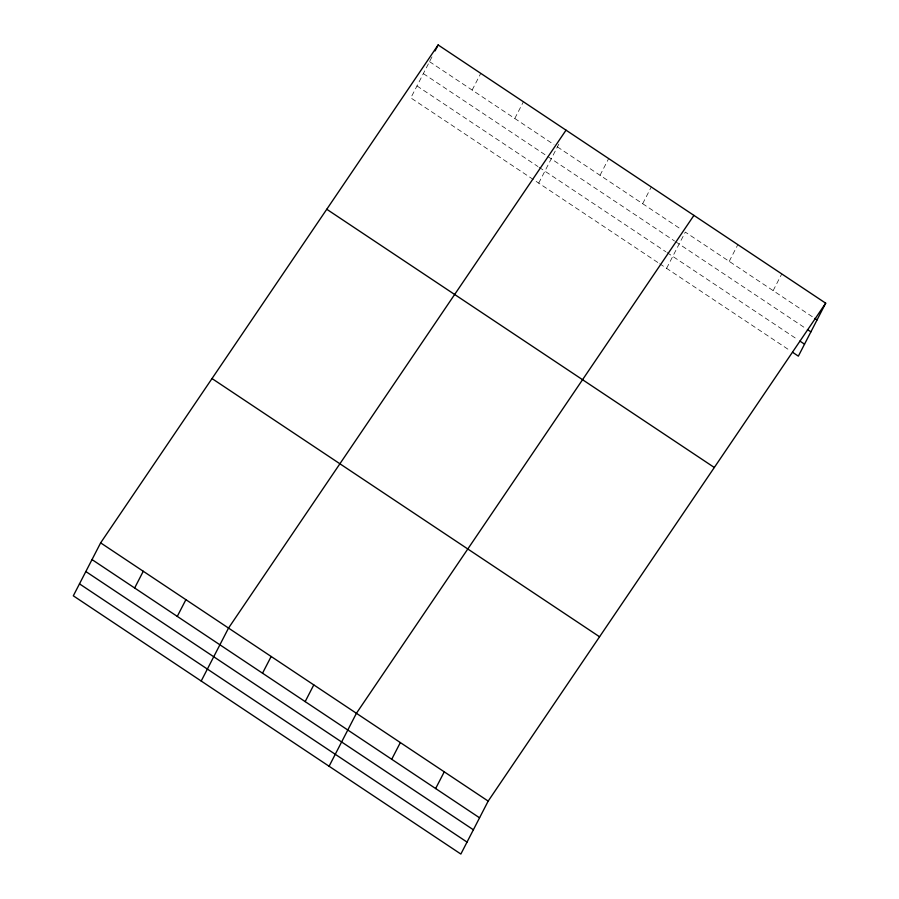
<?xml version="1.0" encoding="UTF-8"?>
<svg xmlns="http://www.w3.org/2000/svg" width="899" height="899" viewBox="0 0 899 899"><rect width="100%" height="100%" fill="white"/><g stroke="black" fill="none" stroke-linecap="round" stroke-linejoin="round"><path stroke-width="0.67" stroke-dasharray="4.5 3.37" d="M431.981 56.884L410.821 97.901L658.529 262.957M472.144 90.069L480.774 73.358M514.779 118.477L523.409 101.767M538.703 183.115L559.257 143.301M600.038 175.283L608.668 158.572M642.661 203.691L651.292 186.981M666.597 268.329L685.296 232.099L813.595 317.583M729.213 261.362L737.843 244.652M773.14 290.635L781.77 273.914M429.52 61.66L553.953 144.582M557.402 146.885L681.835 229.796M423.35 73.617L546.626 155.763M547.783 156.538L674.52 240.988M675.666 241.752L806.268 328.776M416.99 85.944L537.962 166.551M539.119 167.315L665.856 251.765M667.002 252.54L797.593 339.552M659.686 263.733L790.266 350.745"/><path stroke-width="1.35" d="M100.643 542.861L73.313 595.812L460.861 854.05L488.179 801.099L825.687 303.188L438.139 44.95L100.643 542.861L488.179 801.099M134.648 587.991L143.267 571.27M435.06 50.917L438.139 44.95M177.272 616.388L185.902 599.678M201.196 681.037L228.526 628.086L566.033 130.164M262.53 673.205L271.161 656.484M305.166 701.613L313.796 684.892M329.09 766.251L356.42 713.3L693.927 215.389M391.717 759.284L400.347 742.563M435.633 788.547L444.263 771.836M825.687 303.188L798.357 356.139L792.581 352.284M814.752 318.358L817.056 319.898M807.426 329.551L810.887 331.855M799.908 341.092L804.526 344.171M326.764 209.265L714.312 467.491M212.018 378.558L599.566 636.784M92.013 559.583L479.56 817.809M85.843 571.539L473.391 829.777M79.483 583.856L467.031 842.093"/></g></svg>
